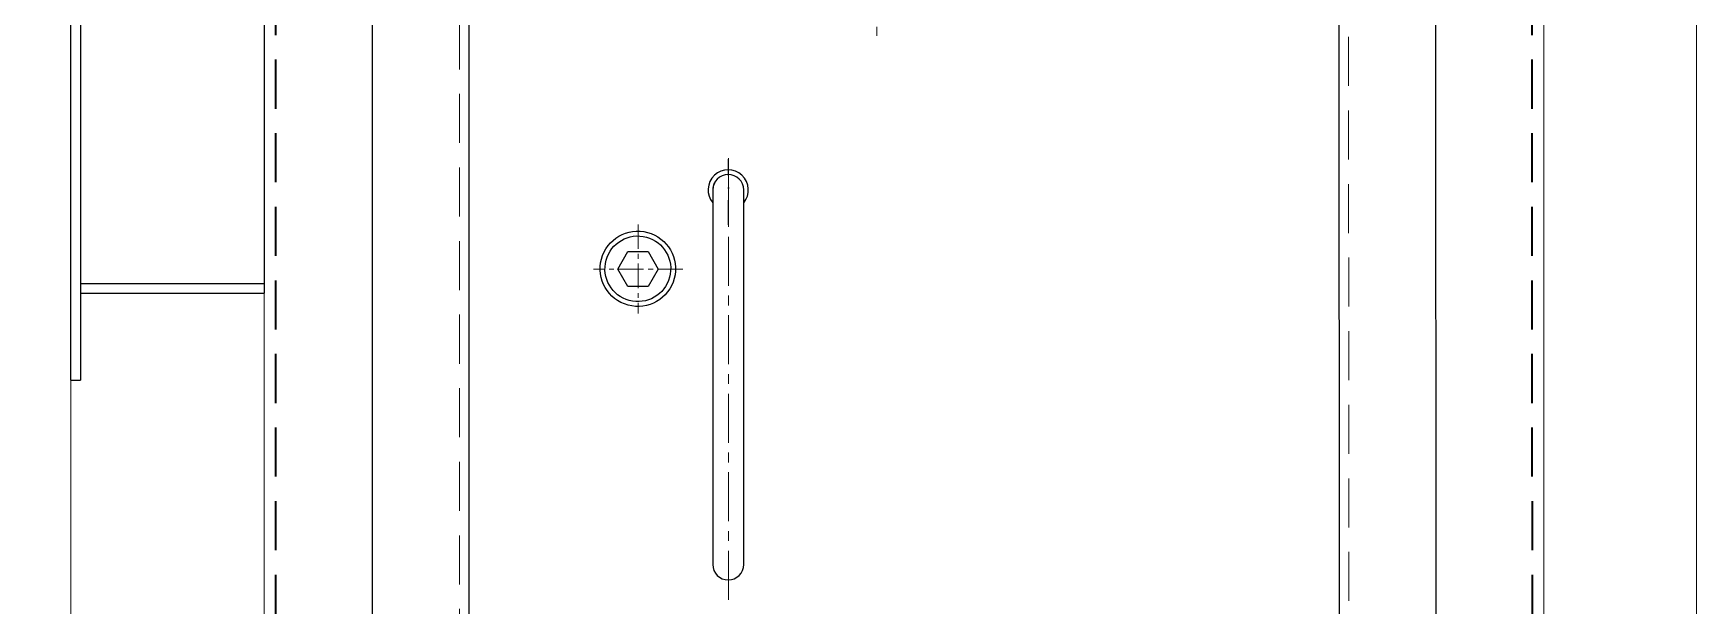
# Model space of a CAD drawing. Header units: millimetres. Extents: x -41310 to 13905, y 1865 to 89610.
# Drawn here: x 5659 to 6519, y 6646 to 6943 of the extents above; entities that cross this region are included whole.
import ezdxf

# ---------------------------------------------------------------- set-up
doc = ezdxf.new("R2010")
doc.units = ezdxf.units.MM
for name, pattern in [('ACAD_ISO04W100', [30, 24, -3, 0, -3]), ('CENTERX2', [101.6, 63.5, -12.7, 12.7, -12.7]), ('DASHDOT', [25.4, 12.7, -6.35, 0, -6.35]), ('DASHED', [19.05, 12.7, -6.35])]:
    doc.linetypes.add(name, pattern=pattern)
doc.layers.get('0').update_dxf_attribs({"color": 1, "linetype": 'DASHDOT'})
doc.layers.add('01粗实线', color=7, linetype='Continuous')
doc.layers.add('1', color=4, linetype='Continuous')
for name, color, linetype, lineweight in [('04细虚线', 6, 'DASHED', 20), ('06细中心线', 1, 'ACAD_ISO04W100', 20), ('1轮廓实线层', 7, 'Continuous', 0), ('2虚线层', 6, 'DASHED', 35), ('点画线', 1, 'CENTERX2', 20), ('点画线1', 4, 'CENTERX2', 20)]:
    doc.layers.add(name, color=color, linetype=linetype, lineweight=lineweight)

msp = doc.modelspace()

# ---------------------------------------------------------------- linework, layer by layer
at = {"extrusion": (-0.004685, -0.017452, 0.999837)}
msp.add_line((6018.26, 6843.52, -74.55), (6018.25, 6877.44, -73.96), dxfattribs=at)
at = {"layer": '01粗实线', "ltscale": 2, "extrusion": (0.012768, -0.022135, 0.999673)}
for p, q in [((5678.12, 6763.08, 144.66), (5678.07, 7442.98, 156.53)), ((5778.07, 7397.99, 156.21), (5778.12, 6808.08, 145.91))]:
    msp.add_line(p, q, dxfattribs=at)
at = {"layer": '01粗实线', "ltscale": 2, "extrusion": (-0.004685, -0.017452, 0.999837)}
for p, q in [((5834.17, 6193.17, 135.44), (5834.06, 7442.98, 157.26)), ((6384.06, 7442.98, 159.84), (6384.16, 6193.17, 138.02)), ((5683.07, 7392.99, 155.68), (5683.12, 6813.08, 145.56)), ((5884.16, 6243.16, 136.55), (5884.07, 7392.99, 156.62)), ((6334.06, 7392.99, 158.73), (6334.16, 6243.16, 138.66)), ((5683.12, 6813.08, 145.56), (5683.12, 6763.08, 144.68)), ((5683.12, 6813.08, 145.56), (5778.12, 6813.08, 146)), ((5683.12, 6808.08, 145.47), (5778.12, 6808.08, 145.91)), ((5678.12, 6763.08, 144.66), (5683.12, 6763.08, 144.68))]:
    msp.add_line(p, q, dxfattribs=at)
at = {"layer": '04细虚线', "ltscale": 2, "extrusion": (-0.004685, -0.017452, 0.999837)}
for p, q in [((5879.16, 6238.16, 136.44), (5879.07, 7397.99, 156.68)), ((6339.06, 7397.99, 158.84), (6339.16, 6238.16, 138.6))]:
    msp.add_line(p, q, dxfattribs=at)
at = {"layer": '06细中心线', "extrusion": (-0.004685, -0.017452, 0.999837)}
msp.add_line((6094.95, 7066.45, 151.91), (6094.96, 6941.31, 149.72), dxfattribs=at)
at = {"layer": '1', "extrusion": (-0.004685, -0.017452, 0.999837)}
for p, q in [((6010.25, 6861.42, -74.28), (6010.26, 6667.49, -77.66)), ((6026.28, 6667.49, -77.59), (6026.26, 6861.42, -74.2)), ((5961.04, 6820.59, -75.22), (5966.27, 6829.65, -75.04)), ((5966.27, 6829.65, -75.04), (5976.73, 6829.65, -74.99)), ((5976.73, 6829.65, -74.99), (5981.97, 6820.59, -75.12)), ((5966.27, 6811.53, -75.36), (5961.04, 6820.59, -75.22)), ((5981.97, 6820.59, -75.12), (5976.73, 6811.53, -75.31)), ((5976.73, 6811.53, -75.31), (5966.27, 6811.53, -75.36))]:
    msp.add_line(p, q, dxfattribs=at)
at = {"layer": '1', "lineweight": -3, "ltscale": 3, "extrusion": (-0.004685, -0.017452, 0.999837)}
for radius in [19.5, 17]:
    msp.add_circle((3998.79, 8132.98, -222.18), radius, dxfattribs=at)
at = {"layer": '1', "extrusion": (-0.004685, -0.017452, 0.999837)}
for centre, radius, start, end in [((4033.36, 8184.54, -222.18), 10.41, 335.28748, 234.77269), ((4033.36, 8184.54, -222.18), 8.01, 15.03008, 195.03008), ((4033.36, 8184.54, -222.18), 8.01, 168.40619, 195.03008), ((4083.66, 7997.22, -222.18), 8.01, 195.03008, 15.03008)]:
    msp.add_arc(centre, radius, start, end, dxfattribs=at)
at = {"layer": '1轮廓实线层', "ltscale": 2, "extrusion": (-0.004685, -0.017452, 0.999837)}
for p, q in [((5778.06, 7534.97, 158.6), (5778.18, 5989.2, 131.62)), ((6440.05, 7534.97, 161.7), (6440.18, 5989.2, 134.72))]:
    msp.add_line(p, q, dxfattribs=at)
at = {"layer": '1轮廓实线层', "extrusion": (-0.004685, -0.017452, 0.999837)}
msp.add_line((6519.16, 6164.18, 138.15), (6519.08, 7114.03, 154.73), dxfattribs=at)
at = {"layer": '1轮廓实线层', "ltscale": 2, "extrusion": (-0.004685, -0.017452, 0.999837)}
msp.add_lwpolyline([(3444.19, 7721.44), (3782.22, 7812.2), (3605.88, 8468.94), (3267.85, 8378.17)], close=True, dxfattribs=at)
at = {"layer": '2虚线层', "ltscale": 2, "extrusion": (-0.004685, -0.017452, 0.999837)}
for p, q in [((5784.18, 5989.2, 131.65), (5784.06, 7534.97, 158.63)), ((6434.18, 5989.2, 134.69), (6434.05, 7534.97, 161.68))]:
    msp.add_line(p, q, dxfattribs=at)
at = {"layer": '点画线', "ltscale": 0.4, "extrusion": (-0.004685, -0.017452, 0.999837)}
msp.add_line((6018.27, 6649.31, -77.94), (6018.25, 6881.16, -73.9), dxfattribs=at)
at = {"layer": '点画线1', "color": 1, "ltscale": 0.2, "extrusion": (-0.004685, -0.017452, 0.999837)}
for p, q in [((5971.5, 6843.68, -74.77), (5971.5, 6797.51, -75.58)), ((5994.59, 6820.59, -75.07), (5948.41, 6820.59, -75.28))]:
    msp.add_line(p, q, dxfattribs=at)

doc.saveas('drawing.dxf')
